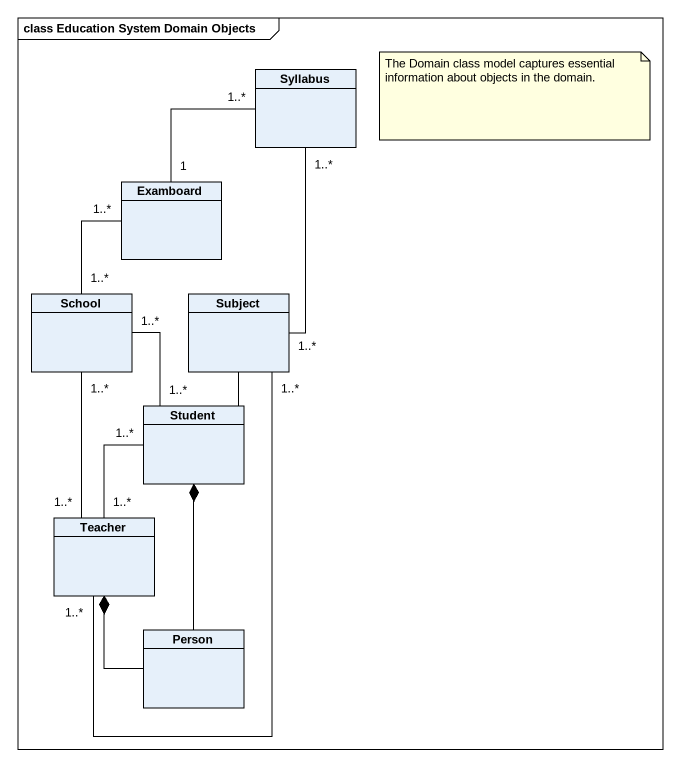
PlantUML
@startuml
mainframe class Education System Domain Objects
hide circle
hide empty members
class Syllabus
class Examboard
class School
class Subject
class Student
class Teacher
class "Person" as Person_
Examboard "1" -up- "1..*" Syllabus
School "1..*" -up- "1..*" Examboard
Subject "1..*" -up- "1..*" Syllabus
Student "1..*" -up- "1..*" School
Student -up- Subject
Teacher "1..*" -up- "1..*" School
Teacher "1..*" -up- "1..*" Subject
Teacher "1..*" -up- "1..*" Student
Person_ -up-* Student
Person_ -up-* Teacher
note as N1
  The Domain class model captures essential information about objects in the domain.
end note
@enduml
